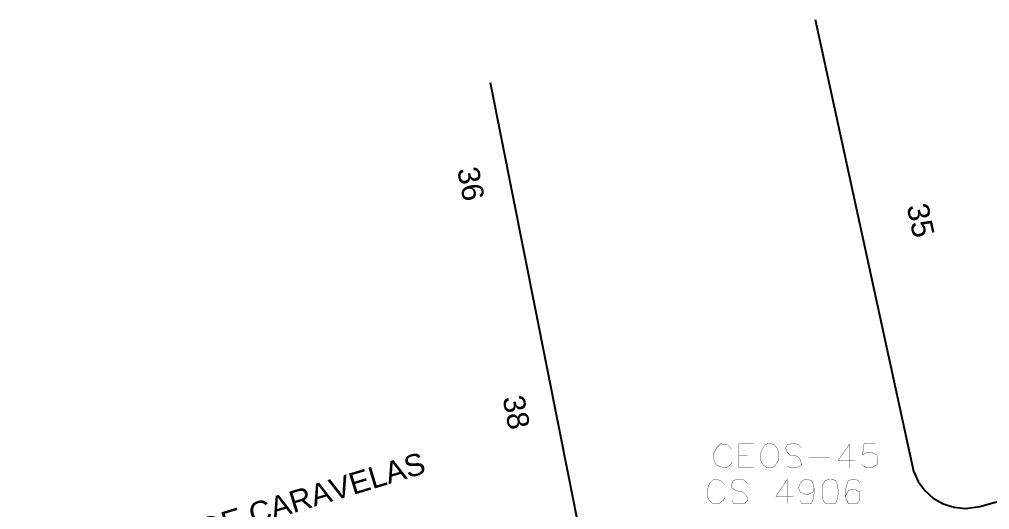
# Model space of a CAD drawing. Header units: millimetres. Extents: x 688550 to 690417, y 7458888 to 7459543.
# Drawn here: x 690038.4 to 690091.9, y 7459190.4 to 7459217.4 of the extents above; entities that cross this region are included whole.
import ezdxf

# ---------------------------------------------------------------- set-up
doc = ezdxf.new("R2010")
doc.units = ezdxf.units.MM
doc.header["$LTSCALE"] = 3
doc.header["$MEASUREMENT"] = 0
for name, color, linetype in [('ALINHAMENTO PREDIAL', 120, 'Continuous'), ('NOME LOGRADOURO', 252, 'Continuous'), ('NUMERAÇÃO', 7, 'Continuous'), ('P', 7, 'Continuous')]:
    doc.layers.add(name, color=color, linetype=linetype)
doc.styles.get("Standard").update_dxf_attribs({"font": 'arial.ttf'})

msp = doc.modelspace()

# ---------------------------------------------------------------- linework, layer by layer
at = {"layer": 'ALINHAMENTO PREDIAL'}
for points in [[(690082.272, 7459217.417), (690087.705, 7459192.51), (690087.955, 7459191.94), (690088.335, 7459191.44), (690088.795, 7459191.02), (690089.345, 7459190.71), (690089.945, 7459190.52), (690090.565, 7459190.45), (690091.355, 7459190.57), (690114.268, 7459196.965)], [(690051.375, 7459182.03), (690068.595, 7459187.37), (690069.065, 7459187.78), (690069.325, 7459188.34), (690069.335, 7459188.97), (690064.373, 7459213.918)]]:
    msp.add_lwpolyline(points, dxfattribs=at)
at = {"layer": 'P', "const_width": 0.0185}
for points in [[(690077.686, 7459193.722), (690077.449, 7459193.959), (690077.062, 7459194.018), (690076.826, 7459193.781), (690076.678, 7459193.485), (690076.678, 7459193.159), (690076.736, 7459193.011), (690076.826, 7459192.862), (690076.973, 7459192.774), (690077.36, 7459192.685), (690077.597, 7459192.862), (690077.686, 7459193.011)], [(690078.07, 7459192.685), (690078.07, 7459194.018), (690078.87, 7459194.018)], [(690079.641, 7459194.018), (690079.493, 7459193.959), (690079.404, 7459193.781), (690079.256, 7459193.485), (690079.256, 7459193.159), (690079.315, 7459193.011), (690079.404, 7459192.862), (690079.641, 7459192.685), (690079.878, 7459192.685), (690080.026, 7459192.774), (690080.204, 7459193.011), (690080.263, 7459193.159), (690080.263, 7459193.485), (690080.204, 7459193.722), (690080.026, 7459193.959), (690079.878, 7459194.018), (690079.641, 7459194.018)], [(690081.538, 7459193.781), (690081.36, 7459193.959), (690081.212, 7459194.018), (690080.975, 7459194.018), (690080.737, 7459193.959), (690080.649, 7459193.781), (690080.737, 7459193.544), (690080.886, 7459193.396), (690081.301, 7459193.337), (690081.449, 7459193.159), (690081.538, 7459192.862), (690081.36, 7459192.774), (690081.212, 7459192.685), (690080.975, 7459192.685), (690080.737, 7459192.774)], [(690084.176, 7459192.685), (690084.176, 7459194.018), (690083.552, 7459193.1), (690084.501, 7459193.1)], [(690085.597, 7459194.018), (690084.975, 7459194.018), (690084.886, 7459193.396), (690085.123, 7459193.544), (690085.36, 7459193.544), (690085.508, 7459193.485), (690085.686, 7459193.396), (690085.745, 7459193.159), (690085.686, 7459192.862), (690085.508, 7459192.774), (690085.36, 7459192.685), (690085.123, 7459192.685), (690084.975, 7459192.774), (690084.827, 7459192.922)]]:
    msp.add_lwpolyline(points, dxfattribs=at)
at = {"layer": 'P', "color": 7, "const_width": 0.0185}
for points in [[(690078.07, 7459193.396), (690078.544, 7459193.396)], [(690081.923, 7459193.248), (690083.078, 7459193.248)], [(690078.07, 7459192.685), (690078.87, 7459192.685)], [(690077.299, 7459191.766), (690077.062, 7459192.003), (690076.678, 7459192.062), (690076.441, 7459191.825), (690076.352, 7459191.529), (690076.352, 7459191.204), (690076.352, 7459191.056), (690076.441, 7459190.906), (690076.589, 7459190.728), (690076.973, 7459190.728), (690077.21, 7459190.906), (690077.299, 7459191.056)], [(690078.544, 7459191.825), (690078.396, 7459192.003), (690078.218, 7459192.062), (690078.012, 7459192.062), (690077.775, 7459192.003), (690077.686, 7459191.825), (690077.686, 7459191.588), (690077.923, 7459191.44), (690078.307, 7459191.351), (690078.455, 7459191.204), (690078.544, 7459191.056), (690078.544, 7459190.906), (690078.396, 7459190.728), (690078.218, 7459190.728), (690078.012, 7459190.728), (690077.775, 7459190.728), (690077.686, 7459190.906)], [(690080.737, 7459190.728), (690080.737, 7459192.062), (690080.115, 7459191.115), (690081.064, 7459191.115)], [(690082.218, 7459191.588), (690082.16, 7459191.351), (690081.834, 7459191.204), (690081.597, 7459191.293), (690081.449, 7459191.351), (690081.36, 7459191.588), (690081.449, 7459191.825), (690081.597, 7459192.003), (690081.745, 7459192.062), (690082.07, 7459192.003), (690082.16, 7459191.825), (690082.218, 7459191.588), (690082.218, 7459191.293), (690082.16, 7459190.967), (690082.07, 7459190.728), (690081.834, 7459190.728), (690081.686, 7459190.728), (690081.538, 7459190.728), (690081.449, 7459190.906)], [(690083.078, 7459192.062), (690082.842, 7459192.003), (690082.694, 7459191.766), (690082.694, 7459191.44), (690082.694, 7459191.293), (690082.694, 7459190.967), (690082.842, 7459190.728), (690083.078, 7459190.728), (690083.404, 7459190.728), (690083.493, 7459190.967), (690083.552, 7459191.293), (690083.552, 7459191.44), (690083.493, 7459191.766), (690083.404, 7459192.003), (690083.168, 7459192.062)], [(690084.738, 7459191.825), (690084.649, 7459192.003), (690084.412, 7459192.062), (690084.115, 7459192.003), (690084.026, 7459191.766), (690083.937, 7459191.44), (690083.937, 7459191.115), (690084.026, 7459190.906), (690084.115, 7459190.728), (690084.352, 7459190.728), (690084.59, 7459190.728), (690084.738, 7459190.906), (690084.738, 7459191.056), (690084.738, 7459191.351), (690084.59, 7459191.44), (690084.412, 7459191.529), (690084.115, 7459191.44), (690083.937, 7459191.115)]]:
    msp.add_lwpolyline(points, dxfattribs=at)

# ---------------------------------------------------------------- texts
at = {"layer": 'NOME LOGRADOURO'}
msp.add_text('RUA VISCONDE CARAVELAS', height=1.2, rotation=16.8745, dxfattribs=at).set_placement((690038.595, 7459185.675))
at = {"layer": 'NUMERAÇÃO'}
for s, rotation, p in [('36', 281.2088, (690062.518, 7459209.151)), ('36', 281.2088, (690062.518, 7459209.151)), ('35', 282.2346, (690087.318, 7459207.122)), ('35', 282.2346, (690087.318, 7459207.122)), ('38', 281.2088, (690065.023, 7459196.556)), ('38', 281.2088, (690065.023, 7459196.556))]:
    msp.add_text(s, height=1.2, rotation=rotation, dxfattribs=at).set_placement(p)

doc.saveas('drawing.dxf')
